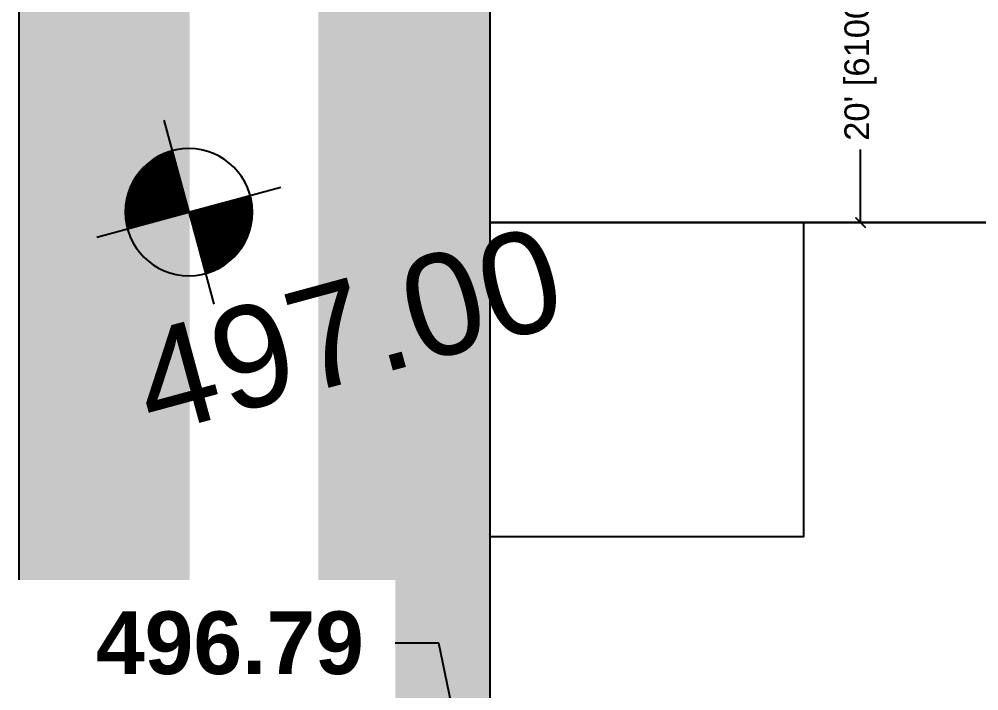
# Model space of a CAD drawing. Header units: millimetres. Extents: x -176651 to 424033, y -469666 to 486614.
# Drawn here: x 207492 to 226145, y 68161 to 81205 of the extents above; entities that cross this region are included whole.
import ezdxf
from ezdxf import colors
from ezdxf.entities.mleader import LeaderData, LeaderLine
from ezdxf.math import Vec2, Vec3

# ---------------------------------------------------------------- set-up
doc = ezdxf.new("R2010")
doc.units = ezdxf.units.MM
doc.header["$PDMODE"] = 35
doc.header["$PDSIZE"] = 0.1
doc.layers.get('Defpoints').update_dxf_attribs({"color": 252})
for name, color, linetype in [('ad-Dimension', 4, 'Continuous'), ('ad-Parking', 2, 'Continuous'), ('ad-Plinth', 8, 'Continuous'), ('ad-Road', 8, 'Continuous'), ('ad-Road Hatch', 8, 'Continuous'), ('ad-Text', 7, 'Continuous'), ('Site Levels$0$ad-Client road levels', 1, 'Continuous'), ('Site Levels$0$ad-Lvl-Entance road', 4, 'Continuous')]:
    doc.layers.add(name, color=color, linetype=linetype)
doc.layers.add('ad-Plot Boundary', color=6, linetype='Continuous', true_color=0xff00ff)
doc.styles.add('MtX_Century_Gothic', font='GOTHIC.TTF')
doc.styles.add('Site Levels$0$ARIAL', font='arial.ttf')
doc.styles.add('Site Levels$0$Standard', font='arial.ttf')
doc.styles.get("Standard").update_dxf_attribs({"font": 'arial.ttf'})
doc.dimstyles.new('Copy of A-100-DIM-INT (MM-FT)', dxfattribs={"dimscale": 500, "dimtxt": 2.4, "dimasz": 1, "dimexe": 0, "dimexo": 0, "dimgap": 1, "dimtad": 0, "dimdec": 0, "dimlfac": 0.03937, "dimdsep": 46, "dimlunit": 3, "dimtxsty": 'Standard', "dimblk": 'ARCHTICK', "dimcen": 0.025, "dimclrd": 256, "dimclre": 256, "dimclrt": 256, "dimazin": 2, "dimtfac": 1, "dimtdec": 0, "dimtix": 1, "dimtmove": 2, "dimatfit": 3, "dimldrblk": 'ARCHTICK', "dimfxl": 1, "dimtolj": 1, "dimtzin": 0, "dimarcsym": 0})

# ---------------------------------------------------------------- blocks, each defined once
blk = doc.blocks.new('A$C4fb60e89')
at = {"layer": 'ad-Road Hatch', "ltscale": 5, "transparency": 33554687}
h = blk.add_hatch(dxfattribs=at)
h.set_pattern_fill('AR-HBONE', color=256, scale=15)
h.set_pattern_definition([(45, (-193247.7, -428758.8), (0, 2155.2615), [4572, -1524]), (135, (-192170.1, -427681.1), (2e-13, 2155.2615), [4572, -1524])])
h.paths.add_polyline_path([(175594, -250241), (169178, -249341), (167473, -249057), (167473, -138694), (101313, -138694), (101313, -199954), (101308, -237995), (101040, -268291), (101008, -280968), (101066, -293684), (101243, -311127), (100910, -319344), (100949, -333937), (100669, -366960), (100727, -390983), (100669, -404586), (100538, -420418), (100467, -428759), (92426, -427265), (92163, -427209), (92163, -321454), (24803, -321454), (24803, -412961), (15653, -411029), (15654, -321452), (-19535, -321452), (-34427, -319477), (-65207, -315395), (-171770, -301268), (-185854, -298333), (-193248, -296832), (-193244, -292908), (-191914, -285219), (-191839, -284679), (-183397, -286393), (-169723, -289243), (-53141, -304698), (-18730, -309262), (15653, -309262), (15653, 703), (24803, 1115), (24803, -129544), (92163, -129544), (92163, 15133), (101313, 17713), (101313, -129544), (167473, -129544), (167473, 35552), (175738, 37855), (175849, 28595), (175836, 25947), (175777, 14040), (175855, 2316), (175660, -18036), (175731, -34039), (175718, -46839), (175673, -63402), (175816, -82072), (175542, -106356), (175490, -124641), (175575, -145019), (175731, -168892), (175797, -181269), (175797, -192667), (175744, -208200), (175829, -223277), (175888, -234871)])
h.paths.add_polyline_path([(24803, -309264), (92163, -309264), (92163, -138694), (24803, -138694)], flags=16)
at = {"layer": 'ad-Road', "ltscale": 5}
blk.add_lwpolyline([(92426, -427265), (92163, -427209), (92163, -321454), (24803, -321454), (24803, -412961), (15653, -411029), (15654, -321452), (-19535, -321452), (-34427, -319477), (-65207, -315395), (-171770, -301268)], dxfattribs=at)
at = {"layer": 'ad-Text', "linetype": 'Continuous', "insert": (20228, -366657), "char_height": 1250, "width": 56881.51, "attachment_point": 5, "rotation": 90, "style": 'MtX_Century_Gothic', "bg_fill": 3, "box_fill_scale": 1.5, "bg_fill_color": 257, "bg_fill_transparency": 0}
blk.add_mtext("\\pxqd;30' WIDE ROAD", dxfattribs=at)
blk = doc.blocks.new('zw$E7CA')
at = {"layer": 'ad-Plot Boundary'}
blk.add_lwpolyline([(0, 0), (33680, 0), (33680, 30050), (0, 30050)], close=True, dxfattribs=at)
blk = doc.blocks.new('zw$A88E')
at = {"layer": 'ad-Plot Boundary', "ltscale": 5}
for p in [(-150934, -389359), (-150934, -419409)]:
    blk.add_blockref('zw$E7CA', p, dxfattribs=at)
blk = doc.blocks.new('_ArchTick')
at = {"color": 0, "linetype": 'ByBlock', "const_width": 0.15}
blk.add_lwpolyline([(-0.5, -0.5), (0.5, 0.5)], dxfattribs=at)
blk = doc.blocks.new('*D13')
at = {"layer": 'ad-Dimension', "lineweight": -2, "transparency": 16777216}
for p, q in [((0, 0), (1103, 0)), ((1103, 0), (1103, -1419)), ((1103, -6100), (1103, -4681)), ((0, -6100), (1103, -6100))]:
    blk.add_line(p, q, dxfattribs=at)
at = {"layer": 'Defpoints', "color": 0, "ltscale": 5, "transparency": 16777216}
for p in [(0, 0), (0, -6100), (1103, -6100)]:
    blk.add_point(p, dxfattribs=at)
at = {"layer": 'ad-Dimension', "lineweight": -2, "ltscale": 5, "transparency": 16777216, "xscale": 200, "yscale": 200, "zscale": 200}
for p, rotation in [((1103, 0), 90), ((1103, -6100), 270)]:
    blk.add_blockref('_ArchTick', p, dxfattribs=dict(at, rotation=rotation))
at = {"layer": 'ad-Dimension', "ltscale": 5, "transparency": 16777216, "insert": (1103, -3050), "char_height": 480, "attachment_point": 5, "rotation": 90}
blk.add_mtext("\\A1;20' [6100]", dxfattribs=at)
blk = doc.blocks.new('zw$944D')
at = {"layer": 'ad-Parking', "ltscale": 5}
blk.add_lwpolyline([(0, 0), (6100, 0), (6100, 6100), (0, 6100)], close=True, dxfattribs=at)
blk = doc.blocks.new('zw$2786')
at = {"layer": 'ad-Parking', "ltscale": 5}
blk.add_blockref('zw$944D', (36699, -276847), dxfattribs=at)
blk = doc.blocks.new('Site Levels$0$LVL')
at = {"layer": 'Site Levels$0$ad-Client road levels'}
for p, q in [((0.7, -186.7), (0.5, 188.3)), ((-186.9, 0.7), (188.1, 0.8))]:
    blk.add_line(p, q, dxfattribs=at)
at = {"layer": 'Site Levels$0$ad-Client road levels', "const_width": 125}
for points in [[(63.1, 0.8, 0.414214), (0.6, 63.3)], [(-61.9, 0.7, 0.414214), (0.6, -61.7, 0.414214)]]:
    blk.add_lwpolyline(points, format="xyb", dxfattribs=at)
at = {"layer": 'Site Levels$0$ad-Client road levels'}
blk.add_circle((0.6, 0.8), 125, dxfattribs=at)
at = {"layer": 'Site Levels$0$ad-Client road levels', "color": 3, "true_color": 0x00fa00, "style": 'Site Levels$0$ARIAL'}
blk.add_attdef('EL.+0.00', (194.3, 102.2), '', height=200, rotation=0.0254, dxfattribs=at)
blk = doc.blocks.new('Site Levels$0$zw$1F4')
at = {"layer": 'Site Levels$0$ad-Client road levels'}
ref = blk.add_blockref('Site Levels$0$LVL', (354739, -125402), dxfattribs=dict(at, xscale=-9.879899047387294, yscale=9.879899047387292, zscale=9.879899047387289, rotation=195.201370859182))
ref.add_attrib('EL.+0.00', '497.00', (354024, -129754), dxfattribs={"height": 1976, "rotation": 15.176, "style": 'Site Levels$0$ARIAL'})
blk = doc.blocks.new('zw$F00C')
at = {"layer": 'ad-Dimension'}
dim = blk.add_linear_dim(base=(1102.9, -6100), p1=(0, 0), p2=(0, -6100), angle=90, dimstyle='Copy of A-100-DIM-INT (MM-FT)', override={"dimscale": 200}, dxfattribs=at)
dim.commit()
dim.dimension.update_dxf_attribs({"geometry": '*D13', "text_midpoint": (1102.9, -3050)})
blk = doc.blocks.new('zw$898C')
at = {"layer": 'ad-Plinth', "ltscale": 5}
blk.add_blockref('zw$F00C', (30903, -345404), dxfattribs=at)
blk = doc.blocks.new('Site Levels$0$zw$1B0B')
at = {"layer": 'Site Levels$0$ad-Lvl-Entance road'}
ml = blk.add_multileader_mtext('Standard', dxfattribs=at)
ml.set_content('{\\fArial|b1|i0|c0|p34;496.79}', color=256, style='Site Levels$0$Standard')
ml.set_leader_properties()
ml.build(insert=Vec2(0, 0))
ml.multileader.update_dxf_attribs({"has_text_frame": 1, "arrow_head_size": 1219, "scale": 12})
ctx = ml.context
ctx.base_point, ctx.scale, ctx.char_height, ctx.arrow_head_size, ctx.landing_gap_size, ctx.plane_origin = Vec3(214468, -30336), 12, 1219.19, 1219, 610, Vec3(222625, -35056)
ctx.text_align_type = 2
notes = []
notes.append((ctx, [(0, (1, 1, 0), (221631, -30336), (-1, 0), 845, [(0, [(222625, -35056)], 0, [])])]))
ctx.mtext.insert, ctx.mtext.width, ctx.mtext.defined_height, ctx.mtext.alignment, ctx.mtext.flow_direction = Vec3(220176, -29716), 5138.49, 1392, 3, 5
ctx.mtext.has_bg_fill, ctx.mtext.bg_color, ctx.mtext.bg_scale_factor, ctx.mtext.bg_transparency, ctx.mtext.use_window_bg_color = 1, -1027028792, 1.5, 0, 1
for ctx, leaders in notes:
    for number, flags, end, landing, length, lines in leaders:
        leader = LeaderData()
        leader.index, (leader.has_last_leader_line, leader.has_dogleg_vector, leader.attachment_direction) = number, flags
        leader.last_leader_point, leader.dogleg_vector, leader.dogleg_length = Vec3(end), Vec3(landing), length
        for number, points, colour, breaks in lines:
            line = LeaderLine()
            line.index, line.vertices, line.color, line.breaks = number, Vec3.list(points), colors.encode_raw_color(colour), breaks
            leader.lines.append(line)
        ctx.leaders.append(leader)
blk = doc.blocks.new('Site Levels')
at = {"layer": 'Site Levels$0$ad-Client road levels'}
blk.add_blockref('Site Levels$0$zw$1F4', (-143957, 202866), dxfattribs=at)
at = {"layer": 'Site Levels$0$ad-Lvl-Entance road', "ltscale": 5}
blk.add_blockref('Site Levels$0$zw$1B0B', (-5983, 99419), dxfattribs=at)

msp = doc.modelspace()

# ---------------------------------------------------------------- block references
at = {"layer": 'ad-Road', "ltscale": 5}
msp.add_blockref('A$C4fb60e89', (191839, 428759), dxfattribs=at)

# ---------------------------------------------------------------- next in the draw order: block references
at = {"ltscale": 5}
msp.add_blockref('zw$898C', (191839, 428759), dxfattribs=at)
at = {"layer": 'ad-Parking', "ltscale": 5}
msp.add_blockref('zw$2786', (179944, 348002), dxfattribs=at)
at = {"layer": 'ad-Plot Boundary', "ltscale": 5}
msp.add_blockref('zw$A88E', (367577, 466614), dxfattribs=at)

# ---------------------------------------------------------------- next in the draw order: block references
at = {"ltscale": 5}
msp.add_blockref('Site Levels', (0, 0), dxfattribs=at)

doc.saveas('drawing.dxf')
